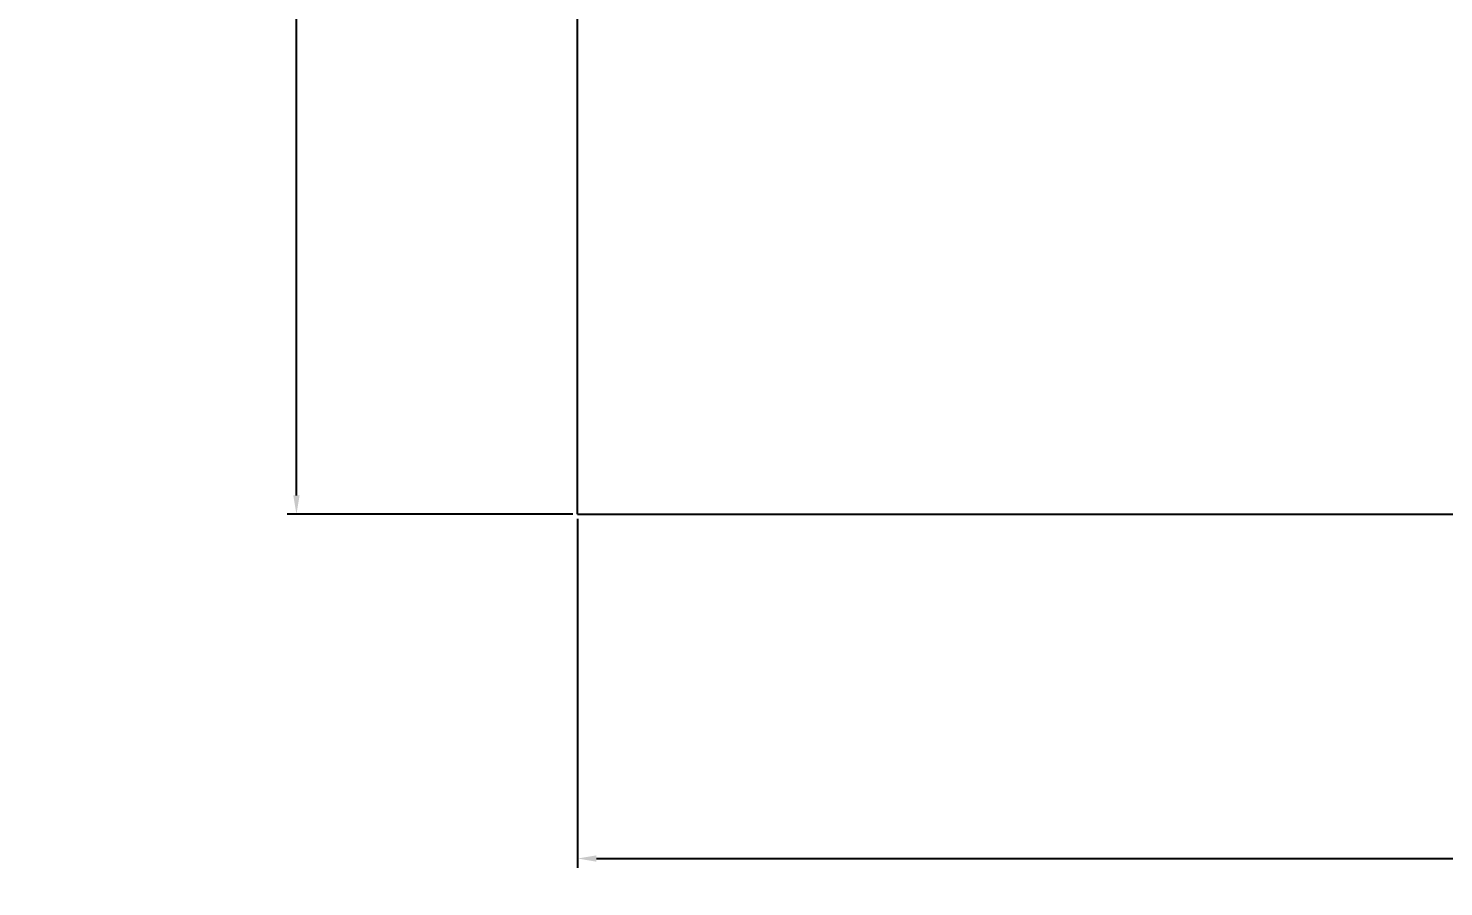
# Model space of a CAD drawing. Header units: millimetres. Extents: x 1761 to 11571, y -2876 to 3504.
# Drawn here: x 2288.8 to 2476.8, y -409.9 to -295.9 of the extents above; entities that cross this region are included whole.
import ezdxf

# ---------------------------------------------------------------- set-up
doc = ezdxf.new("R2010")
doc.units = ezdxf.units.MM
doc.styles.get("Standard").update_dxf_attribs({"font": 'arial.ttf', "height": 30})
doc.dimstyles.new('ISO-25', dxfattribs={"dimtxt": 100, "dimasz": 2.5, "dimexe": 1.25, "dimexo": 0.625, "dimtad": 1, "dimtxsty": 'Standard', "dimcen": 2.5, "dimclrd": 2, "dimclre": 2, "dimclrt": 1, "dimadec": 0, "dimazin": 0, "dimtfac": 1, "dimtmove": 0, "dimatfit": 3, "dimfxl": 0, "dimarcsym": 0})

# ---------------------------------------------------------------- blocks, each defined once
blk = doc.blocks.new('*D64')
at = {"color": 2, "lineweight": -2, "transparency": 16777216}
for p, q in [((2361.12, 789.58), (2323.13, 789.58)), ((2324.38, -357.92), (2324.38, 787.08)), ((2361.12, -360.42), (2323.13, -360.42))]:
    blk.add_line(p, q, dxfattribs=at)
at = {"color": 2, "transparency": 16777216}
for points in [[(2323.96, 787.08), (2324.8, 787.08), (2324.38, 789.58)], [(2323.96, -357.92), (2324.8, -357.92), (2324.38, -360.42)]]:
    blk.add_solid(points, dxfattribs=at)
at = {"layer": 'Defpoints', "color": 0, "transparency": 16777216}
for p in [(2324.38, 789.58), (2361.74, 789.58), (2361.74, -360.42)]:
    blk.add_point(p, dxfattribs=at)
at = {"color": 1, "transparency": 16777216, "insert": (2308.44, 214.58), "char_height": 30, "attachment_point": 5, "rotation": 90}
blk.add_mtext('1150', dxfattribs=at)
blk = doc.blocks.new('*D67')
at = {"color": 2, "lineweight": -2, "transparency": 16777216}
for p, q in [((2361.74, -361.05), (2361.74, -407.42)), ((2811.74, -361.05), (2811.74, -407.42)), ((2364.24, -406.17), (2809.24, -406.17))]:
    blk.add_line(p, q, dxfattribs=at)
at = {"color": 2, "transparency": 16777216}
for points in [[(2364.24, -405.75), (2364.24, -406.59), (2361.74, -406.17)], [(2809.24, -405.75), (2809.24, -406.59), (2811.74, -406.17)]]:
    blk.add_solid(points, dxfattribs=at)
at = {"layer": 'Defpoints', "color": 0, "transparency": 16777216}
for p in [(2361.74, -360.42), (2811.74, -360.42), (2811.74, -406.17)]:
    blk.add_point(p, dxfattribs=at)
at = {"color": 1, "transparency": 16777216, "insert": (2586.74, -390.23), "char_height": 30, "attachment_point": 5}
blk.add_mtext('450', dxfattribs=at)

msp = doc.modelspace()

# ---------------------------------------------------------------- linework, layer by layer
at = {"color": 255}
for q in [(2361.745, 789.58), (2811.745, -360.42)]:
    msp.add_line((2361.745, -360.42), q, dxfattribs=at)

# ---------------------------------------------------------------- dimensions: what is measured, and where the dimension line sits
dim = msp.add_linear_dim(base=(2324.38, 789.58), p1=(2361.745, -360.42), p2=(2361.745, 789.58), angle=90, dimstyle='ISO-25', dxfattribs=at)
dim.commit()
dim.dimension.update_dxf_attribs({"geometry": '*D64', "text_midpoint": (2308.438, 214.58)})
dim = msp.add_linear_dim(base=(2811.745, -406.17), p1=(2361.745, -360.42), p2=(2811.745, -360.42), dimstyle='ISO-25', dxfattribs=at)
dim.commit()
dim.dimension.update_dxf_attribs({"geometry": '*D67', "text_midpoint": (2586.745, -390.228)})

doc.saveas('drawing.dxf')
